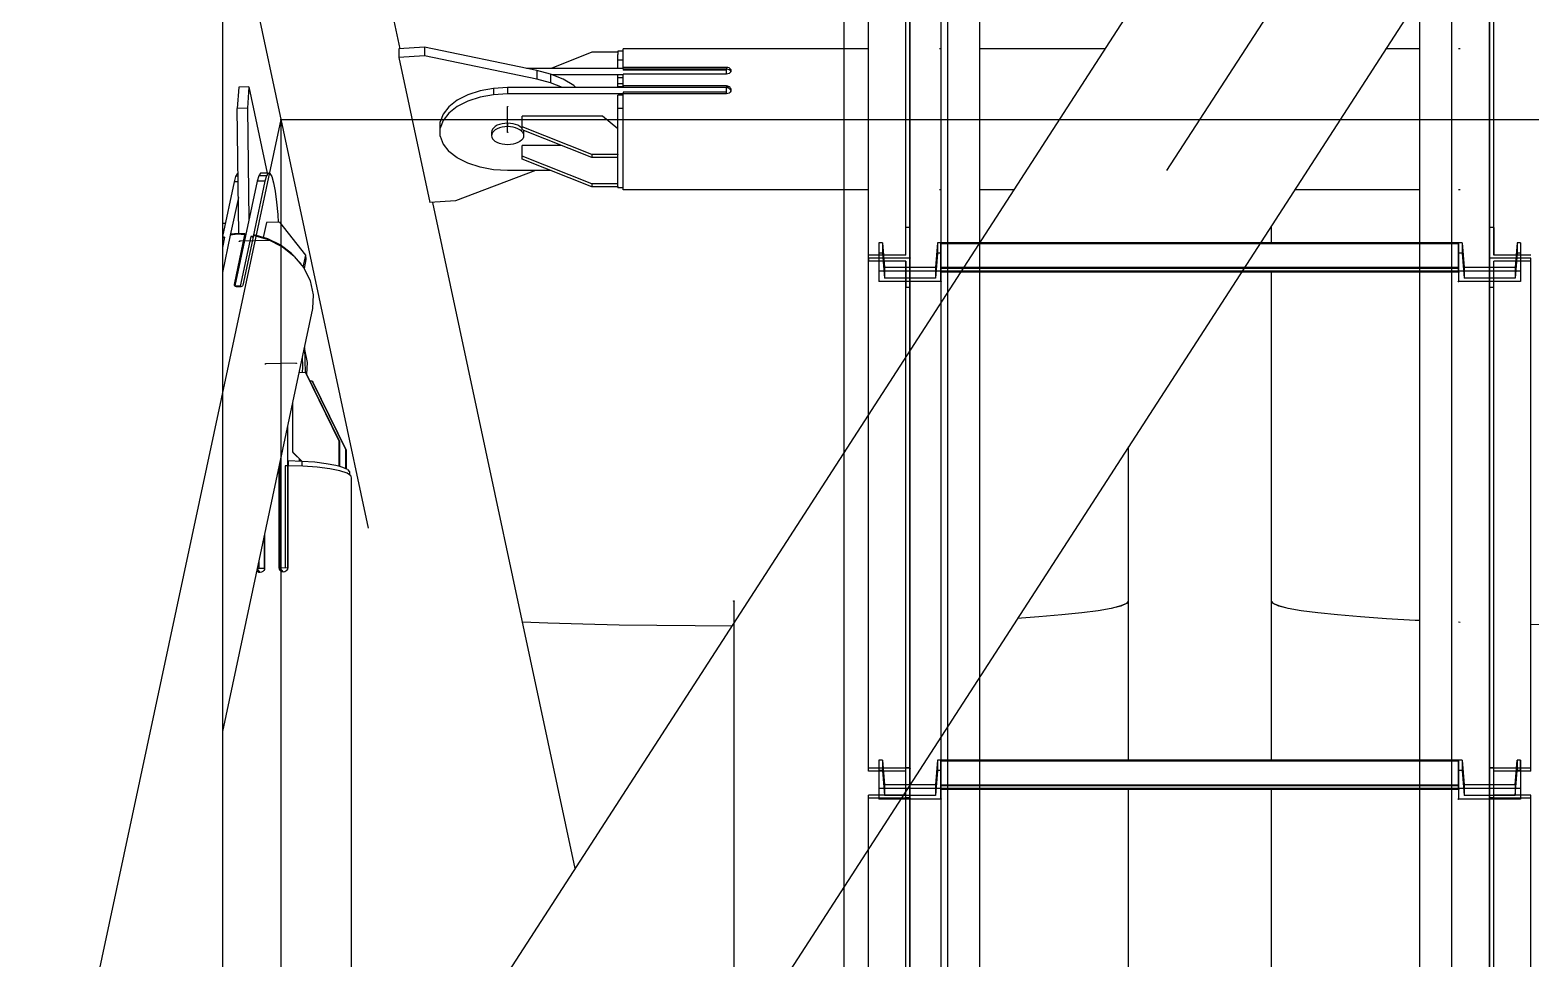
# Model space of a CAD drawing. Header units: millimetres. Extents: x 150209.93 to 150215.05, y 136675.65 to 136679.93.
# Drawn here: x 150211.3041 to 150211.3621, y 136678.9925 to 136679.0284 of the extents above; entities that cross this region are included whole.
import ezdxf

# ---------------------------------------------------------------- set-up
doc = ezdxf.new("R2010")
doc.units = ezdxf.units.MM
doc.header["$LTSCALE"] = 0.25
for name, pattern in [('CENTER', [50.8, 31.75, -6.35, 6.35, -6.35]), ('XKITLINE00', [0]), ('XKITLINE02', [4, 2, -2]), ('XKITLINE03', [6, 3, -1, 1, -1])]:
    doc.linetypes.add(name, pattern=pattern)

# ---------------------------------------------------------------- blocks, each defined once
blk = doc.blocks.new('çatıı')
at = {"color": 8, "linetype": 'CENTER'}
for p, q in [((12015, 18543.85), (12015, 16877.2)), ((11840, 17380.27), (12015, 16560.27)), ((12370, 17380.27), (11840, 16560.27)), ((11971.3, 16967.8), (11971.3, 16972.75)), ((11927.5, 16970.27), (11840, 16560.27)), ((11927.5, 16970.27), (11927.5, 16150.27)), ((11927.5, 16970.27), (12282.5, 16970.27)), ((11925.46, 16946.86), (11919.51, 16946.73)), ((11930.47, 16923.15), (11924.52, 16923.02)), ((12015, 16877.2), (12015, 15209.12))]:
    blk.add_line(p, q, dxfattribs=at)
at = {"color": 8, "linetype": 'XKITLINE00'}
for p, q in [((11916.2, 17344.48), (11916.2, 16774.54)), ((12201.85, 17162.09), (11970.17, 16803.64)), ((11917.73, 17137.41), (11950.49, 16983.91)), ((12239.82, 17136.91), (12008.14, 16778.46)), ((11955.27, 16984.23), (11950.31, 16983.89)), ((11950.31, 16983.89), (11950.31, 16982.24)), ((11955.27, 16982.58), (11950.31, 16982.24)), ((11976.92, 16979.74), (11955.27, 16984.23)), ((11955.27, 16984.23), (11955.27, 16982.58)), ((11976.92, 16978.09), (11955.27, 16982.58)), ((11987.6, 16983.28), (11979.71, 16980.15)), ((11992.6, 16983.28), (11987.6, 16983.28)), ((11993.6, 16983.47), (11992.6, 16983.47)), ((11992.6, 16983.47), (11992.6, 16983.43)), ((11992.6, 16983.43), (11992.6, 16982.84)), ((11992.6, 16980.15), (11992.6, 16982.84)), ((11993.6, 16980.15), (11993.6, 16983.89)), ((12041.01, 16983.89), (11993.6, 16983.89)), ((12055.02, 16983.89), (12054.73, 16983.89)), ((12086.67, 16983.89), (12062.52, 16983.89)), ((12147.49, 16983.89), (12140.88, 16983.89)), ((12155.28, 16983.89), (12154.99, 16983.89)), ((11950.31, 16982.24), (11956.29, 16954.21)), ((11993.6, 16980.15), (11974.95, 16980.15)), ((11979.61, 16979.02), (11976.92, 16979.74)), ((11976.92, 16979.74), (11976.92, 16978.09)), ((11993.6, 16981.71), (11992.6, 16981.71)), ((12013.6, 16980.34), (11993.6, 16980.34)), ((11993.6, 16980.15), (11993.6, 16979.78)), ((12013.6, 16980), (11993.6, 16980)), ((12013.6, 16979.78), (11993.6, 16979.78)), ((12013.6, 16980.34), (12013.6, 16980)), ((12013.86, 16980.3), (12013.6, 16980.34)), ((12013.6, 16979.05), (12013.6, 16980)), ((12013.86, 16979.95), (12013.6, 16979.98)), ((12014.1, 16980.22), (12013.86, 16980.3)), ((12014.1, 16979.88), (12013.86, 16979.95)), ((12014.28, 16980.08), (12014.1, 16980.22)), ((12014.13, 16979.86), (12014.1, 16979.88)), ((12014.28, 16979.74), (12014.13, 16979.86)), ((12014.28, 16980.08), (12014.4, 16979.9)), ((12014.28, 16979.74), (12014.4, 16979.56)), ((12014.4, 16979.5), (12014.28, 16979.32)), ((12014.4, 16979.9), (12014.45, 16979.7)), ((12014.45, 16979.7), (12014.4, 16979.5)), ((11919.35, 16976.54), (11919.08, 16972.4)), ((11921.33, 16976.58), (11919.35, 16976.54)), ((11921.33, 16976.58), (11921.06, 16972.44)), ((11921.33, 16976.58), (11924.86, 16959.91)), ((11979.61, 16977.37), (11976.92, 16978.09)), ((11982.02, 16978.03), (11979.61, 16979.02)), ((11979.61, 16979.02), (11979.61, 16977.37)), ((11981.89, 16976.44), (11979.61, 16977.37)), ((11993.6, 16978.91), (11979.87, 16978.91)), ((11984.08, 16976.81), (11982.02, 16978.03)), ((11984.51, 16976.44), (11984.08, 16976.81)), ((11993.6, 16978.87), (11992.6, 16978.87)), ((11992.6, 16977.76), (11992.6, 16978.87)), ((11993.6, 16978.33), (11992.6, 16978.33)), ((11992.6, 16976.44), (11992.6, 16977.76)), ((11993.6, 16977.17), (11992.6, 16977.17)), ((11993.6, 16976.56), (11992.6, 16976.56)), ((11993.6, 16976.74), (11993.6, 16979.05)), ((12013.6, 16979.05), (11993.6, 16979.05)), ((11993.6, 16976.74), (11993.6, 16976.44)), ((12013.6, 16976.74), (11993.6, 16976.74)), ((11993.6, 16976.56), (11993.6, 16976.44)), ((12013.86, 16979.08), (12013.6, 16979.05)), ((12013.6, 16976.74), (12013.6, 16976.44)), ((12013.86, 16976.7), (12013.6, 16976.74)), ((12014.1, 16979.17), (12013.86, 16979.08)), ((12013.86, 16976.7), (12013.86, 16976.36)), ((12014.1, 16976.6), (12013.86, 16976.7)), ((12014.28, 16979.32), (12014.1, 16979.17)), ((12014.28, 16976.43), (12014.1, 16976.6)), ((11961.56, 16973.99), (11959.95, 16972.74)), ((11963.6, 16975.02), (11961.56, 16973.99)), ((11963.6, 16973.79), (11961.56, 16972.75)), ((11965.97, 16975.8), (11963.6, 16975.02)), ((11965.97, 16974.56), (11963.6, 16973.79)), ((11968.57, 16976.27), (11965.97, 16975.8)), ((11968.57, 16975.04), (11965.97, 16974.56)), ((11971.3, 16976.44), (11968.57, 16976.27)), ((11968.57, 16976.27), (11968.57, 16975.04)), ((11971.3, 16975.2), (11968.57, 16975.04)), ((12013.6, 16976.44), (11971.3, 16976.44)), ((11971.3, 16976.44), (11971.3, 16975.2)), ((11993.6, 16975.2), (11971.3, 16975.2)), ((11992.6, 16969.66), (11992.6, 16974.99)), ((11993.6, 16974.99), (11992.6, 16974.99)), ((12013.6, 16975.57), (11993.6, 16975.57)), ((11993.6, 16975.57), (11993.6, 16975.22)), ((11993.6, 16956.66), (11993.6, 16975.22)), ((12013.6, 16975.22), (11993.6, 16975.22)), ((12013.6, 16975.22), (12013.6, 16976.44)), ((12013.86, 16976.36), (12013.6, 16976.4)), ((12013.86, 16975.28), (12013.6, 16975.22)), ((12014.1, 16976.26), (12013.86, 16976.36)), ((12014.1, 16975.37), (12013.86, 16975.28)), ((12014.28, 16976.09), (12014.1, 16976.26)), ((12014.28, 16975.54), (12014.1, 16975.37)), ((12014.28, 16976.43), (12014.4, 16976.22)), ((12014.28, 16976.09), (12014.4, 16975.88)), ((12014.4, 16975.75), (12014.28, 16975.54)), ((12014.4, 16976.22), (12014.45, 16975.98)), ((12014.45, 16975.98), (12014.4, 16975.75)), ((12014.4, 16975.88), (12014.42, 16975.82)), ((11921.06, 16972.44), (11919.08, 16972.4)), ((11919.38, 16948.2), (11919.08, 16972.4)), ((11921.06, 16972.44), (11921.33, 16950.87)), ((11958.84, 16971.32), (11958.27, 16969.81)), ((11959.95, 16972.74), (11958.84, 16971.32)), ((11959.95, 16971.5), (11958.84, 16970.09)), ((11961.56, 16972.75), (11959.95, 16971.5)), ((11989.6, 16970.91), (11974.1, 16970.91)), ((11974.1, 16968.28), (11974.1, 16970.91)), ((11992.6, 16968.43), (11989.6, 16970.91)), ((11993.6, 16972.37), (11992.6, 16972.37)), ((11958.84, 16970.09), (11958.27, 16968.57)), ((11958.27, 16967.03), (11958.27, 16969.81)), ((11968.24, 16968.1), (11968.2, 16967.8)), ((11968.2, 16967.8), (11968.2, 16967.14)), ((11968.38, 16968.4), (11968.24, 16968.1)), ((11968.61, 16968.67), (11968.38, 16968.4)), ((11968.61, 16968.01), (11968.38, 16967.74)), ((11968.92, 16968.92), (11968.61, 16968.67)), ((11968.92, 16968.26), (11968.61, 16968.01)), ((11969.3, 16969.14), (11968.92, 16968.92)), ((11969.3, 16968.48), (11968.92, 16968.26)), ((11969.75, 16969.32), (11969.3, 16969.14)), ((11969.75, 16968.66), (11969.3, 16968.48)), ((11970.24, 16969.44), (11969.75, 16969.32)), ((11970.24, 16968.78), (11969.75, 16968.66)), ((11970.76, 16969.52), (11970.24, 16969.44)), ((11970.76, 16968.86), (11970.24, 16968.78)), ((11971.3, 16969.55), (11970.76, 16969.52)), ((11971.3, 16968.89), (11970.76, 16968.86)), ((11971.3, 16969.55), (11971.3, 16968.89)), ((11971.83, 16969.52), (11971.3, 16969.55)), ((11971.83, 16968.86), (11971.3, 16968.89)), ((11972.36, 16969.44), (11971.83, 16969.52)), ((11972.36, 16968.78), (11971.83, 16968.86)), ((11972.85, 16969.32), (11972.36, 16969.44)), ((11972.85, 16968.66), (11972.36, 16968.78)), ((11973.29, 16969.14), (11972.85, 16969.32)), ((11973.29, 16968.48), (11972.85, 16968.66)), ((11973.67, 16968.92), (11973.29, 16969.14)), ((11973.67, 16968.26), (11973.29, 16968.48)), ((11973.98, 16968.67), (11973.67, 16968.92)), ((11973.98, 16968.01), (11973.67, 16968.26)), ((11973.98, 16968.67), (11974.1, 16968.53)), ((11973.98, 16968.01), (11974.21, 16967.74)), ((11987.6, 16963.48), (11974.1, 16968.84)), ((11987.6, 16962.91), (11974.1, 16968.28)), ((11974.31, 16968.19), (11974.35, 16968.1)), ((11974.35, 16968.1), (11974.4, 16967.8)), ((11974.4, 16967.8), (11974.4, 16967.14)), ((11992.6, 16963.49), (11992.6, 16969.66)), ((11958.27, 16967.03), (11958.84, 16965.51)), ((11958.84, 16965.51), (11959.95, 16964.1)), ((11968.24, 16967.44), (11968.2, 16967.14)), ((11968.2, 16967.14), (11968.24, 16966.83)), ((11968.38, 16967.74), (11968.24, 16967.44)), ((11968.24, 16966.83), (11968.38, 16966.54)), ((11968.38, 16966.54), (11968.61, 16966.26)), ((11968.92, 16966.01), (11968.61, 16966.26)), ((11969.3, 16965.8), (11968.92, 16966.01)), ((11969.75, 16965.62), (11969.3, 16965.8)), ((11970.24, 16965.49), (11969.75, 16965.62)), ((11970.76, 16965.41), (11970.24, 16965.49)), ((11971.3, 16965.39), (11970.76, 16965.41)), ((11971.83, 16965.41), (11971.3, 16965.39)), ((11972.36, 16965.49), (11971.83, 16965.41)), ((11972.85, 16965.62), (11972.36, 16965.49)), ((11973.29, 16965.8), (11972.85, 16965.62)), ((11973.67, 16966.01), (11973.29, 16965.8)), ((11973.98, 16966.26), (11973.67, 16966.01)), ((11974.21, 16966.54), (11973.98, 16966.26)), ((11981.7, 16965.26), (11974.1, 16965.26)), ((11974.1, 16962.63), (11974.1, 16965.26)), ((11974.21, 16967.74), (11974.35, 16967.44)), ((11974.35, 16966.83), (11974.21, 16966.54)), ((11974.35, 16967.44), (11974.4, 16967.14)), ((11974.4, 16967.14), (11974.35, 16966.83)), ((11961.56, 16962.85), (11959.95, 16964.1)), ((11963.6, 16961.81), (11961.56, 16962.85)), ((11987.6, 16957.83), (11974.1, 16963.19)), ((11987.6, 16957.27), (11974.1, 16962.63)), ((11992.6, 16963.48), (11987.6, 16963.48)), ((11987.6, 16963.48), (11987.6, 16962.91)), ((11992.6, 16962.91), (11987.6, 16962.91)), ((11992.6, 16962.78), (11992.44, 16962.91)), ((11992.6, 16963.49), (11992.6, 16963.48)), ((11992.6, 16963.48), (11992.6, 16963.45)), ((11992.6, 16957.29), (11992.6, 16963.45)), ((11918.76, 16959.28), (11918.45, 16958.22)), ((11919.09, 16959.78), (11918.76, 16959.28)), ((11919.24, 16959.29), (11918.76, 16959.28)), ((11919.23, 16959.79), (11919.09, 16959.78)), ((11923.22, 16959.38), (11922.92, 16958.32)), ((11923.55, 16959.88), (11923.22, 16959.38)), ((11924.7, 16959.41), (11923.22, 16959.38)), ((11925.04, 16959.92), (11923.55, 16959.88)), ((11924.7, 16959.41), (11924.4, 16958.35)), ((11925.04, 16959.92), (11924.7, 16959.41)), ((11925.39, 16959.85), (11925.04, 16959.92)), ((11925.39, 16959.85), (11925.75, 16959.22)), ((11925.75, 16959.22), (11926.09, 16958.05)), ((11976.68, 16960.4), (11961.26, 16954.54)), ((11965.97, 16961.04), (11963.6, 16961.81)), ((11968.57, 16960.56), (11965.97, 16961.04)), ((11971.3, 16960.4), (11968.57, 16960.56)), ((11979.71, 16960.4), (11971.3, 16960.4)), ((11918.45, 16958.22), (11916.2, 16947.64)), ((11919.25, 16958.24), (11918.45, 16958.22)), ((11922.92, 16958.32), (11918.6, 16938.1)), ((11924.4, 16958.35), (11922.12, 16947.66)), ((11924.4, 16958.35), (11922.92, 16958.32)), ((11926.09, 16958.05), (11926.41, 16956.39)), ((11926.41, 16956.39), (11926.68, 16954.31)), ((11992.6, 16957.83), (11987.6, 16957.83)), ((11987.6, 16957.83), (11987.6, 16957.27)), ((11992.6, 16957.27), (11987.6, 16957.27)), ((11992.6, 16957.29), (11992.6, 16957.27)), ((11992.6, 16957.27), (11992.6, 16957.08)), ((11993.6, 16957.08), (11992.6, 16957.08)), ((12041.01, 16956.66), (11993.6, 16956.66)), ((12055.02, 16956.66), (12054.73, 16956.66)), ((12069.07, 16956.66), (12062.52, 16956.66)), ((12147.49, 16956.66), (12123.28, 16956.66)), ((12155.28, 16956.66), (12154.99, 16956.66)), ((11919.29, 16955.2), (11917.73, 16947.91)), ((11926.68, 16954.31), (11926.9, 16951.91)), ((11961.26, 16954.54), (11956.29, 16954.21)), ((11956.82, 16954.24), (11984.3, 16825.5)), ((11926.9, 16951.91), (11926.99, 16950.39)), ((11916.3, 16950.16), (11916.2, 16950.07)), ((11917.73, 16947.91), (11916.2, 16940.73)), ((11916.2, 16947.78), (11916.2, 16947.68)), ((11916.62, 16947.54), (11916.2, 16945.55)), ((11916.62, 16947.54), (11916.2, 16947.53)), ((11916.62, 16947.54), (11916.2, 16947.3)), ((11916.74, 16950.17), (11916.3, 16950.16)), ((11919.1, 16948.08), (11917.73, 16947.91)), ((11917.85, 16948.11), (11917.81, 16947.92)), ((11918.54, 16948.17), (11917.85, 16948.11)), ((11920.5, 16947.97), (11918.46, 16938.38)), ((11918.54, 16948.17), (11918.51, 16948)), ((11919.24, 16948.21), (11918.54, 16948.17)), ((11920.5, 16947.97), (11919.1, 16948.08)), ((11919.93, 16948.2), (11919.24, 16948.21)), ((11921.67, 16947.65), (11919.63, 16938.06)), ((11919.93, 16948.2), (11919.89, 16948.02)), ((11920.63, 16948.17), (11919.93, 16948.2)), ((11922.2, 16947.82), (11920.16, 16938.23)), ((11920.5, 16947.97), (11920.55, 16947.44)), ((11920.63, 16948.17), (11920.53, 16947.69)), ((11920.53, 16947.69), (11920.56, 16947.3)), ((11920.63, 16948.17), (11920.67, 16947.78)), ((11920.71, 16947.99), (11920.65, 16947.99)), ((11922.12, 16947.66), (11921.67, 16947.65)), ((11922.12, 16947.44), (11921.67, 16947.65)), ((11922.12, 16947.66), (11922.14, 16947.5)), ((11925.08, 16947.02), (11922.2, 16947.82)), ((11922.34, 16947.95), (11922.31, 16947.8)), ((11924.95, 16947.21), (11922.34, 16947.95)), ((11924.73, 16950.34), (11924.11, 16947.45)), ((11927.21, 16950.4), (11924.73, 16950.34)), ((11927.21, 16950.4), (11932.27, 16944.07)), ((12118.8, 16949.72), (12118.8, 16946.46)), ((11920.55, 16947.44), (11918.56, 16938.13)), ((11924.95, 16947.21), (11924.92, 16947.07)), ((11927.37, 16946.03), (11924.95, 16947.21)), ((11927.78, 16945.65), (11925.08, 16947.02)), ((11929.49, 16944.45), (11927.37, 16946.03)), ((11930.1, 16943.8), (11927.78, 16945.65)), ((11929.49, 16944.45), (11930.04, 16943.85)), ((11930.1, 16943.8), (11931.92, 16941.57)), ((11930.25, 16943.62), (11931.22, 16942.54)), ((11931.22, 16942.54), (11931.49, 16942.09)), ((11932.27, 16944.07), (11931.77, 16941.74)), ((11932.35, 16943.19), (11931.98, 16941.44)), ((11932.27, 16944.07), (11932.35, 16943.19)), ((11931.92, 16941.57), (11933.15, 16939.06)), ((11933.15, 16939.06), (11933.74, 16936.4)), ((12118.8, 16940.74), (12118.8, 16877.2)), ((11918.46, 16938.38), (11918.47, 16938.25)), ((11918.47, 16938.25), (11918.57, 16938.13)), ((11918.74, 16938.02), (11918.57, 16938.13)), ((11918.61, 16938.33), (11918.62, 16938.19)), ((11919.63, 16938.06), (11918.71, 16938.04)), ((11918.96, 16937.94), (11918.74, 16938.02)), ((11919.22, 16937.9), (11918.96, 16937.94)), ((11919.49, 16937.9), (11919.22, 16937.9)), ((11919.74, 16937.94), (11919.49, 16937.9)), ((11919.81, 16937.97), (11919.63, 16938.06)), ((11919.94, 16938.02), (11919.74, 16937.94)), ((11920.07, 16938.13), (11919.94, 16938.02)), ((11920.16, 16938.23), (11920.07, 16938.13)), ((11933.74, 16936.4), (11933.64, 16933.73)), ((11933.64, 16933.73), (11916.2, 16851.98)), ((11932.04, 16926.21), (11932.14, 16923.71)), ((11932.05, 16925.85), (11932.59, 16923.31)), ((11931.61, 16924.23), (11931.64, 16923.73)), ((11931.64, 16921.64), (11931.62, 16921.34)), ((11931.64, 16923.73), (11931.66, 16923.19)), ((11931.66, 16922.13), (11931.64, 16921.64)), ((11931.66, 16923.19), (11931.67, 16922.65)), ((11931.67, 16922.65), (11931.66, 16922.13)), ((11932.14, 16923.71), (11932.17, 16921.36)), ((11932.59, 16923.31), (11932.44, 16921.03)), ((11932.23, 16921.36), (11931, 16921.33)), ((11932.23, 16921.36), (11932.36, 16921.19)), ((11932.23, 16921.36), (11938.68, 16908.19)), ((11932.36, 16921.19), (11938.81, 16908.02)), ((11933.53, 16919.7), (11933.1, 16919.69)), ((11933.53, 16919.7), (11933.66, 16919.53)), ((11933.53, 16919.7), (11939.98, 16906.53)), ((11933.66, 16919.53), (11940.11, 16906.36)), ((11929.75, 16915.51), (11929.75, 16906.02)), ((11928.76, 16910.87), (11928.76, 16903.34)), ((11938.68, 16908.19), (11938.81, 16908.02)), ((11938.68, 16908.19), (11938.68, 16903.26)), ((11938.81, 16908.02), (11938.81, 16903.22)), ((12091.2, 16907.02), (12091.2, 16877.2)), ((11931.55, 16904.2), (11928.89, 16904.29)), ((11928.89, 16904.29), (11928.89, 16903.37)), ((11929.75, 16906.02), (11929.88, 16905.86)), ((11931.64, 16904.19), (11929.75, 16906.02)), ((11931.59, 16904.19), (11929.88, 16905.86)), ((11931.06, 16904.72), (11931.06, 16904.36)), ((11931.06, 16904.36), (11931.17, 16904.21)), ((11931.21, 16904.21), (11931.06, 16904.36)), ((11934.03, 16904.02), (11931.55, 16904.2)), ((11931.55, 16904.2), (11931.55, 16903.28)), ((11936.25, 16903.75), (11934.03, 16904.02)), ((11939.98, 16906.53), (11940.11, 16906.36)), ((11939.98, 16906.53), (11939.98, 16902.79)), ((11940.11, 16906.36), (11940.11, 16902.73)), ((11927.13, 16903.2), (11927.13, 16883.65)), ((11927.15, 16903.33), (11927.2, 16903.27)), ((11927.17, 16903.32), (11927.28, 16903.18)), ((11927.2, 16903.27), (11927.2, 16883.55)), ((11927.28, 16903.9), (11927.28, 16883.59)), ((11928.76, 16903.34), (11928.31, 16903.33)), ((11928.31, 16903.33), (11928.31, 16883.61)), ((11928.8, 16903.3), (11928.31, 16903.33)), ((11928.76, 16903.34), (11928.8, 16903.3)), ((11928.8, 16903.3), (11928.8, 16883.58)), ((11928.84, 16903.37), (11928.84, 16883.66)), ((11931.77, 16903.27), (11928.84, 16903.37)), ((11934.54, 16903.06), (11931.77, 16903.27)), ((11936.97, 16902.75), (11934.54, 16903.06)), ((11938.09, 16903.42), (11936.25, 16903.75)), ((11938.92, 16902.35), (11936.97, 16902.75)), ((11938.66, 16903.26), (11938.09, 16903.42)), ((11938.68, 16903.26), (11938.66, 16903.26)), ((11938.68, 16903.26), (11938.68, 16903.25)), ((11939.49, 16903.03), (11938.68, 16903.25)), ((11940.29, 16901.89), (11938.92, 16902.35)), ((11940.39, 16902.6), (11939.49, 16903.03)), ((11941.03, 16901.4), (11940.29, 16901.89)), ((11940.39, 16902.6), (11940.74, 16902.15)), ((11940.74, 16902.15), (11940.74, 16901.59)), ((11941.03, 16901.4), (11941.09, 16900.88)), ((11927.2, 16899.67), (11927.28, 16899.58)), ((11941.09, 16900.88), (11941.09, 16760.61)), ((11924.3, 16889.96), (11924.3, 16883.52)), ((11924.35, 16890.19), (11924.35, 16883.59)), ((11923.26, 16885.09), (11923.26, 16883.5)), ((11922.83, 16883.07), (11922.85, 16883.04)), ((11922.84, 16883.11), (11922.9, 16882.98)), ((11923.03, 16882.86), (11922.87, 16883.02)), ((11922.9, 16883.39), (11923.41, 16882.73)), ((11923.26, 16883.5), (11922.91, 16883.46)), ((11923.26, 16882.75), (11923.03, 16882.86)), ((11924.3, 16883.52), (11923.26, 16883.5)), ((11923.52, 16882.72), (11923.26, 16882.75)), ((11923.78, 16882.77), (11923.52, 16882.72)), ((11924.01, 16882.9), (11923.78, 16882.77)), ((11924.19, 16883.09), (11924.01, 16882.9)), ((11924.31, 16883.33), (11924.19, 16883.09)), ((11924.3, 16883.52), (11924.33, 16883.48)), ((11924.35, 16883.59), (11924.31, 16883.33)), ((11927.13, 16883.65), (11927.2, 16883.55)), ((11927.13, 16883.65), (11927.17, 16883.39)), ((11927.17, 16883.39), (11927.25, 16883.29)), ((11927.17, 16883.39), (11927.29, 16883.16)), ((11927.2, 16883.55), (11927.25, 16883.29)), ((11927.25, 16883.29), (11927.34, 16883.11)), ((11928.31, 16883.61), (11927.28, 16883.59)), ((11927.28, 16883.59), (11927.87, 16882.83)), ((11927.48, 16882.98), (11927.29, 16883.16)), ((11927.72, 16882.86), (11927.48, 16882.98)), ((11927.71, 16883.03), (11927.71, 16882.86)), ((11927.98, 16882.82), (11927.72, 16882.86)), ((11927.79, 16882.94), (11927.79, 16882.85)), ((11928.25, 16882.86), (11927.98, 16882.82)), ((11928.48, 16882.98), (11928.25, 16882.86)), ((11928.8, 16883.58), (11928.31, 16883.61)), ((11928.67, 16883.17), (11928.48, 16882.98)), ((11928.77, 16883.4), (11928.67, 16883.17)), ((11928.84, 16883.66), (11928.77, 16883.4)), ((11928.8, 16883.58), (11928.81, 16883.56)), ((12085.39, 16875.35), (12082.2, 16874.92)), ((12085.39, 16875.35), (12082.2, 16874.92)), ((12087.91, 16875.8), (12085.39, 16875.35)), ((12087.91, 16875.8), (12085.39, 16875.35)), ((12089.73, 16876.26), (12087.91, 16875.8)), ((12089.73, 16876.25), (12087.91, 16875.8)), ((12090.83, 16876.72), (12089.73, 16876.25)), ((12090.83, 16876.72), (12089.73, 16876.26)), ((12091.2, 16877.2), (12090.83, 16876.72)), ((12091.2, 16877.2), (12090.83, 16876.72)), ((12091.2, 16877.2), (12091.2, 16846.48)), ((12118.8, 16877.2), (12118.8, 16846.48)), ((12118.8, 16877.2), (12119.16, 16876.72)), ((12118.8, 16877.2), (12119.16, 16876.72)), ((12120.26, 16876.25), (12119.16, 16876.72)), ((12120.26, 16876.26), (12119.16, 16876.72)), ((12122.08, 16875.8), (12120.26, 16876.26)), ((12122.08, 16875.8), (12120.26, 16876.25)), ((12124.6, 16875.35), (12122.08, 16875.8)), ((12124.6, 16875.35), (12122.08, 16875.8)), ((12127.79, 16874.92), (12124.6, 16875.35)), ((12127.79, 16874.92), (12124.6, 16875.35)), ((11979.07, 16872.94), (11974.13, 16873.13)), ((11979.07, 16872.94), (11974.13, 16873.13)), ((11985.83, 16872.74), (11979.07, 16872.94)), ((11985.83, 16872.74), (11979.07, 16872.94)), ((11992.88, 16872.58), (11985.83, 16872.74)), ((11992.88, 16872.58), (11985.83, 16872.74)), ((12000.13, 16872.46), (11992.88, 16872.58)), ((12000.13, 16872.46), (11992.88, 16872.58)), ((12007.53, 16872.39), (12000.13, 16872.46)), ((12007.53, 16872.39), (12000.13, 16872.46)), ((12014.59, 16872.37), (12007.53, 16872.39)), ((12014.59, 16872.37), (12007.53, 16872.39)), ((12073.9, 16874.14), (12069.75, 16873.85)), ((12073.9, 16874.14), (12069.75, 16873.85)), ((12078.35, 16874.52), (12073.9, 16874.14)), ((12078.35, 16874.52), (12073.9, 16874.14)), ((12082.2, 16874.92), (12078.35, 16874.52)), ((12082.2, 16874.92), (12078.35, 16874.52)), ((12131.64, 16874.52), (12127.79, 16874.92)), ((12131.64, 16874.52), (12127.79, 16874.92)), ((12136.09, 16874.14), (12131.64, 16874.52)), ((12136.09, 16874.14), (12131.64, 16874.52)), ((12141.11, 16873.78), (12136.09, 16874.14)), ((12141.11, 16873.78), (12136.09, 16874.14)), ((12146.65, 16873.47), (12141.11, 16873.78)), ((12147.49, 16873.43), (12146.65, 16873.47)), ((12155.28, 16873.08), (12154.99, 16873.1)), ((12155.28, 16873.09), (12154.99, 16873.1)), ((12172.88, 16872.58), (12168.99, 16872.67)), ((12172.88, 16872.58), (12168.99, 16872.67)), ((12091.2, 16840.76), (12091.2, 16746.49)), ((12118.8, 16840.76), (12118.8, 16746.49))]:
    blk.add_line(p, q, dxfattribs=at)
at = {"color": 1, "linetype": 'XKITLINE03'}
for p, q in [((12049.01, 17151.1), (12049.01, 16086.72)), ((12055.02, 17151.06), (12054.99, 16090.89)), ((12154.99, 16090.89), (12154.99, 17151.06)), ((12160.99, 17151.1), (12160.99, 16086.72)), ((12049.01, 17039.06), (12049.01, 16943.49)), ((12160.99, 16943.49), (12160.99, 17039.06)), ((12049.01, 16943.49), (12049.01, 16844.9)), ((12160.99, 16844.9), (12160.99, 16943.49)), ((12055.01, 16938.93), (12055.01, 16940.96)), ((12154.99, 16940.74), (12055.01, 16940.74)), ((12154.99, 16940.96), (12154.99, 16938.93)), ((12055.01, 16838.94), (12055.01, 16840.98)), ((12154.99, 16840.76), (12055.01, 16840.76)), ((12154.99, 16840.98), (12154.99, 16838.94)), ((12049.01, 16839.09), (12049.01, 16743.53)), ((12160.99, 16743.53), (12160.99, 16839.09))]:
    blk.add_line(p, q, dxfattribs=at)
at = {"color": 116, "linetype": 'XKITLINE02', "true_color": 0x136734}
for p, q in [((12054.99, 16090.89), (12055.02, 17151.06)), ((12055, 16090.52), (12055.03, 17150.7)), ((12055.84, 16090.86), (12055.87, 17151.04)), ((12055.85, 16090.55), (12055.88, 17150.73)), ((12062.49, 16090.89), (12062.52, 17151.06)), ((12062.49, 16090.87), (12062.52, 17150.72)), ((12062.5, 16090.54), (12062.53, 17150.72)), ((12147.49, 16090.87), (12147.49, 17150.72)), ((12154.14, 16090.86), (12154.14, 17151.04)), ((12154.14, 16090.55), (12154.14, 17150.72)), ((12154.99, 16090.89), (12154.99, 17151.06)), ((12154.99, 16090.52), (12154.99, 17150.7)), ((12037.16, 16090.12), (12037.16, 17150.24)), ((12037.69, 16090.06), (12037.69, 17150.18)), ((12054.93, 16090.06), (12054.93, 17150.18)), ((12055.46, 16090.12), (12055.46, 17150.24)), ((12154.54, 16090.12), (12154.54, 17150.24)), ((12155.07, 16090.06), (12155.07, 17150.18)), ((12048.21, 16944.08), (12048.21, 17044.96)), ((12049.01, 16943.49), (12049.01, 17044.96)), ((12160.99, 16943.49), (12160.99, 17044.96)), ((12161.79, 16944.08), (12161.79, 17044.96)), ((12041.01, 16943.49), (12041.01, 17039.65)), ((12049.01, 16949.4), (12048.21, 16949.4)), ((12161.79, 16949.4), (12160.99, 16949.4)), ((12161.79, 16949.4), (12161.79, 16944.08)), ((12043.01, 16946.46), (12043.01, 16944.42)), ((12043.69, 16946.46), (12043.01, 16946.46)), ((12043.01, 16946.46), (12043.01, 16940.96)), ((12043.69, 16946.46), (12043.69, 16944.42)), ((12043.69, 16946.46), (12044.08, 16941.66)), ((12054.33, 16946.46), (12053.95, 16941.66)), ((12054.33, 16946.46), (12054.33, 16944.42)), ((12055.01, 16946.46), (12054.33, 16946.46)), ((12116.69, 16946.46), (12055.01, 16946.46)), ((12055.01, 16940.74), (12055.01, 16946.46)), ((12055.01, 16946.46), (12055.01, 16944.42)), ((12055.01, 16946.46), (12055.01, 16940.96)), ((12116.68, 16946.45), (12055.01, 16946.45)), ((12116.55, 16946.25), (12055.01, 16946.25)), ((12116.55, 16946.24), (12055.01, 16946.24)), ((12062.52, 16862.65), (12062.52, 16946.52)), ((12154.99, 16946.46), (12147.49, 16946.46)), ((12154.99, 16946.45), (12147.49, 16946.45)), ((12154.99, 16946.25), (12147.49, 16946.25)), ((12154.99, 16946.24), (12147.49, 16946.24)), ((12154.99, 16940.74), (12154.99, 16946.46)), ((12154.99, 16946.46), (12154.99, 16940.96)), ((12155.67, 16946.46), (12154.99, 16946.46)), ((12154.99, 16946.46), (12154.99, 16944.42)), ((12155.67, 16946.46), (12156.06, 16941.66)), ((12155.67, 16946.46), (12155.67, 16944.42)), ((12166.31, 16946.46), (12165.93, 16941.66)), ((12166.99, 16946.46), (12166.31, 16946.46)), ((12166.31, 16946.46), (12166.31, 16944.42)), ((12166.99, 16946.46), (12166.99, 16940.96)), ((12166.99, 16946.46), (12166.99, 16944.42)), ((12048.21, 16944.08), (12041.01, 16944.08)), ((12041.01, 16943.49), (12041.01, 16942.92)), ((12049.01, 16943.49), (12041.01, 16943.49)), ((12041.01, 16844.33), (12041.01, 16943.49)), ((12049.01, 16943.49), (12041.01, 16943.49)), ((12048.21, 16942.92), (12041.01, 16942.92)), ((12043.69, 16944.42), (12043.01, 16944.42)), ((12043.01, 16944.42), (12043.01, 16938.93)), ((12043.69, 16944.42), (12044.08, 16939.63)), ((12048.21, 16942.92), (12048.21, 16937.77)), ((12048.21, 16839.18), (12048.21, 16942.92)), ((12049.01, 16937.77), (12049.01, 16943.49)), ((12054.33, 16944.42), (12053.95, 16939.63)), ((12055.01, 16944.42), (12054.33, 16944.42)), ((12055.01, 16944.42), (12055.01, 16938.93)), ((12154.99, 16944.42), (12154.99, 16938.93)), ((12155.67, 16944.42), (12154.99, 16944.42)), ((12155.67, 16944.42), (12156.06, 16939.63)), ((12160.99, 16839.18), (12160.99, 16943.49)), ((12168.99, 16943.49), (12160.99, 16943.49)), ((12168.99, 16943.49), (12160.99, 16943.49)), ((12168.99, 16944.08), (12161.79, 16944.08)), ((12161.79, 16839.18), (12161.79, 16942.92)), ((12168.99, 16942.92), (12161.79, 16942.92)), ((12166.31, 16944.42), (12165.93, 16939.63)), ((12166.99, 16944.42), (12166.31, 16944.42)), ((12166.99, 16944.42), (12166.99, 16938.93)), ((12168.99, 16844.33), (12168.99, 16943.49)), ((12043.01, 16940.96), (12043.01, 16938.93)), ((12055.01, 16940.96), (12043.01, 16940.96)), ((12055.01, 16938.93), (12043.01, 16938.93)), ((12044.08, 16941.66), (12044.08, 16939.63)), ((12053.95, 16941.66), (12044.08, 16941.66)), ((12053.95, 16939.63), (12044.08, 16939.63)), ((12049.01, 16839.18), (12049.01, 16941.4)), ((12053.95, 16941.66), (12053.95, 16939.63)), ((12154.99, 16941.64), (12055.01, 16941.64)), ((12154.99, 16941.46), (12055.01, 16941.46)), ((12154.99, 16940.96), (12055.01, 16940.96)), ((12055.01, 16940.96), (12055.01, 16938.93)), ((12112.99, 16940.74), (12055.01, 16940.74)), ((12154.99, 16940.74), (12147.49, 16940.74)), ((12166.99, 16940.96), (12154.99, 16940.96)), ((12154.99, 16940.96), (12154.99, 16938.93)), ((12166.99, 16938.93), (12154.99, 16938.93)), ((12165.93, 16941.66), (12156.06, 16941.66)), ((12156.06, 16941.66), (12156.06, 16939.63)), ((12165.93, 16939.63), (12156.06, 16939.63)), ((12165.93, 16941.66), (12165.93, 16939.63)), ((12166.99, 16940.96), (12166.99, 16938.93)), ((12049.01, 16937.77), (12048.21, 16937.77)), ((12056.31, 16853.05), (12056.31, 16936.92)), ((12161.79, 16937.77), (12160.99, 16937.77)), ((12036.31, 16822.11), (12036.31, 16905.97)), ((12043.01, 16846.48), (12043.01, 16844.44)), ((12043.69, 16846.48), (12043.01, 16846.48)), ((12043.01, 16846.48), (12043.01, 16840.98)), ((12043.69, 16846.48), (12043.69, 16844.44)), ((12043.69, 16846.48), (12044.08, 16841.68)), ((12054.33, 16846.48), (12053.95, 16841.68)), ((12054.33, 16846.48), (12054.33, 16844.44)), ((12055.01, 16846.48), (12054.33, 16846.48)), ((12055.01, 16846.48), (12055.01, 16844.44)), ((12055.01, 16846.48), (12055.01, 16840.98)), ((12062.52, 16846.48), (12055.01, 16846.48)), ((12055.01, 16840.76), (12055.01, 16846.48)), ((12062.52, 16846.46), (12055.01, 16846.46)), ((12062.52, 16846.27), (12055.01, 16846.27)), ((12062.52, 16846.26), (12055.01, 16846.26)), ((12154.99, 16846.48), (12147.49, 16846.48)), ((12154.99, 16846.46), (12147.49, 16846.46)), ((12154.99, 16846.27), (12147.49, 16846.27)), ((12154.99, 16846.26), (12147.49, 16846.26)), ((12154.99, 16846.48), (12154.99, 16840.98)), ((12155.67, 16846.48), (12154.99, 16846.48)), ((12154.99, 16846.48), (12154.99, 16844.44)), ((12154.99, 16840.76), (12154.99, 16846.48)), ((12155.67, 16846.48), (12156.06, 16841.68)), ((12155.67, 16846.48), (12155.67, 16844.44)), ((12165.93, 16841.68), (12166.31, 16846.48)), ((12166.99, 16846.48), (12166.31, 16846.48)), ((12166.31, 16846.48), (12166.31, 16844.44)), ((12166.99, 16846.48), (12166.99, 16840.98)), ((12166.99, 16844.33), (12166.99, 16846.48)), ((12049.01, 16844.9), (12041.01, 16844.9)), ((12048.21, 16844.33), (12041.01, 16844.33)), ((12043.69, 16844.44), (12043.01, 16844.44)), ((12043.01, 16844.44), (12043.01, 16838.94)), ((12043.69, 16844.44), (12044.08, 16839.64)), ((12049.01, 16845), (12048.21, 16845)), ((12048.21, 16839.68), (12048.21, 16845)), ((12048.21, 16744.12), (12048.21, 16845)), ((12049.01, 16839.09), (12049.01, 16845)), ((12049.01, 16743.53), (12049.01, 16845)), ((12054.33, 16844.44), (12053.95, 16839.64)), ((12055.01, 16844.44), (12054.33, 16844.44)), ((12055.01, 16844.44), (12055.01, 16838.94)), ((12154.99, 16844.44), (12154.99, 16838.94)), ((12155.67, 16844.44), (12154.99, 16844.44)), ((12155.67, 16844.44), (12156.06, 16839.64)), ((12160.99, 16743.53), (12160.99, 16845)), ((12161.79, 16845), (12160.99, 16845)), ((12168.99, 16844.9), (12160.99, 16844.9)), ((12161.79, 16744.12), (12161.79, 16845)), ((12168.99, 16844.33), (12161.79, 16844.33)), ((12165.93, 16839.64), (12166.31, 16844.44)), ((12166.99, 16844.44), (12166.31, 16844.44)), ((12166.99, 16844.33), (12166.99, 16838.94)), ((12043.01, 16840.98), (12043.01, 16838.94)), ((12055.01, 16840.98), (12043.01, 16840.98)), ((12044.08, 16841.68), (12044.08, 16839.64)), ((12053.95, 16841.68), (12044.08, 16841.68)), ((12053.95, 16841.68), (12053.95, 16839.64)), ((12154.99, 16841.66), (12055.01, 16841.66)), ((12154.99, 16841.48), (12055.01, 16841.48)), ((12055.01, 16840.98), (12055.01, 16838.94)), ((12154.99, 16840.98), (12055.01, 16840.98)), ((12062.52, 16840.76), (12055.01, 16840.76)), ((12154.99, 16840.76), (12147.49, 16840.76)), ((12166.99, 16840.98), (12154.99, 16840.98)), ((12154.99, 16840.98), (12154.99, 16838.94)), ((12165.93, 16841.68), (12156.06, 16841.68)), ((12156.06, 16841.68), (12156.06, 16839.64)), ((12165.93, 16841.68), (12165.93, 16839.64)), ((12166.99, 16840.98), (12166.99, 16838.94)), ((12048.21, 16839.68), (12041.01, 16839.68)), ((12041.01, 16838.12), (12041.01, 16839.68)), ((12041.01, 16743.53), (12041.01, 16839.68)), ((12049.01, 16839.09), (12041.01, 16839.09)), ((12055.01, 16838.94), (12043.01, 16838.94)), ((12053.95, 16839.64), (12044.08, 16839.64)), ((12049.01, 16839.18), (12048.21, 16839.18)), ((12166.99, 16838.94), (12154.99, 16838.94)), ((12165.93, 16839.64), (12156.06, 16839.64)), ((12161.79, 16839.18), (12160.99, 16839.18)), ((12168.99, 16839.09), (12160.99, 16839.09)), ((12168.99, 16839.68), (12161.79, 16839.68)), ((12168.99, 16743.53), (12168.99, 16839.68))]:
    blk.add_line(p, q, dxfattribs=at)
at = {"color": 7, "linetype": 'XKITLINE00'}
for p, q in [((12062.52, 16946.52), (12062.53, 17150.7)), ((12036.31, 16905.97), (12036.31, 17150.17)), ((12056.31, 16936.92), (12056.31, 17150.17)), ((12153.69, 16583.12), (12153.69, 17003.71)), ((12147.49, 16583.12), (12147.49, 16994.12)), ((12147.49, 16946.25), (12116.55, 16946.25)), ((12147.49, 16946.24), (12116.55, 16946.24)), ((12147.49, 16946.45), (12116.68, 16946.45)), ((12147.49, 16946.46), (12116.69, 16946.46)), ((12147.49, 16940.74), (12112.99, 16940.74)), ((12062.51, 16583.12), (12062.52, 16862.65)), ((12056.31, 16583.12), (12056.31, 16853.05)), ((12147.49, 16846.48), (12062.52, 16846.48)), ((12147.49, 16846.46), (12062.52, 16846.46)), ((12147.49, 16846.27), (12062.52, 16846.27)), ((12147.49, 16846.26), (12062.52, 16846.26)), ((12147.49, 16840.76), (12062.52, 16840.76)), ((12036.31, 16583.12), (12036.31, 16822.11))]:
    blk.add_line(p, q, dxfattribs=at)
at = {"color": 8, "linetype": 'XKITLINE00'}
for centre in [(11971.3, 16972.75), (11927.5, 16970.27), (11927.5, 16970.27), (11927.5, 16970.27), (11971.3, 16967.8), (11919.51, 16946.73), (11925.46, 16946.86), (11924.52, 16923.02), (11930.47, 16923.15), (12015, 16877.2), (12015, 16877.2)]:
    blk.add_circle(centre, 0.05, dxfattribs=at)
at = {"color": 1, "linetype": 'XKITLINE00'}
for centre in [(12049.01, 16943.49), (12049.01, 16943.49), (12160.99, 16943.49), (12160.99, 16943.49), (12055.01, 16940.96), (12055.01, 16940.74), (12055.01, 16938.93), (12154.99, 16940.96), (12154.99, 16940.74), (12154.99, 16938.93), (12049.01, 16844.9), (12160.99, 16844.9), (12055.01, 16840.98), (12055.01, 16840.76), (12154.99, 16840.98), (12154.99, 16840.76), (12049.01, 16839.09), (12055.01, 16838.94), (12154.99, 16838.94), (12160.99, 16839.09)]:
    blk.add_circle(centre, 0.05, dxfattribs=at)

msp = doc.modelspace()

# ---------------------------------------------------------------- block references
at = {"xscale": 0.0002000170049888334, "yscale": 0.0002000170049888334, "zscale": 0.0002000170049888334}
msp.add_blockref('çatıı', (150208.928067, 136675.630592), dxfattribs=at)

doc.saveas('drawing.dxf')
